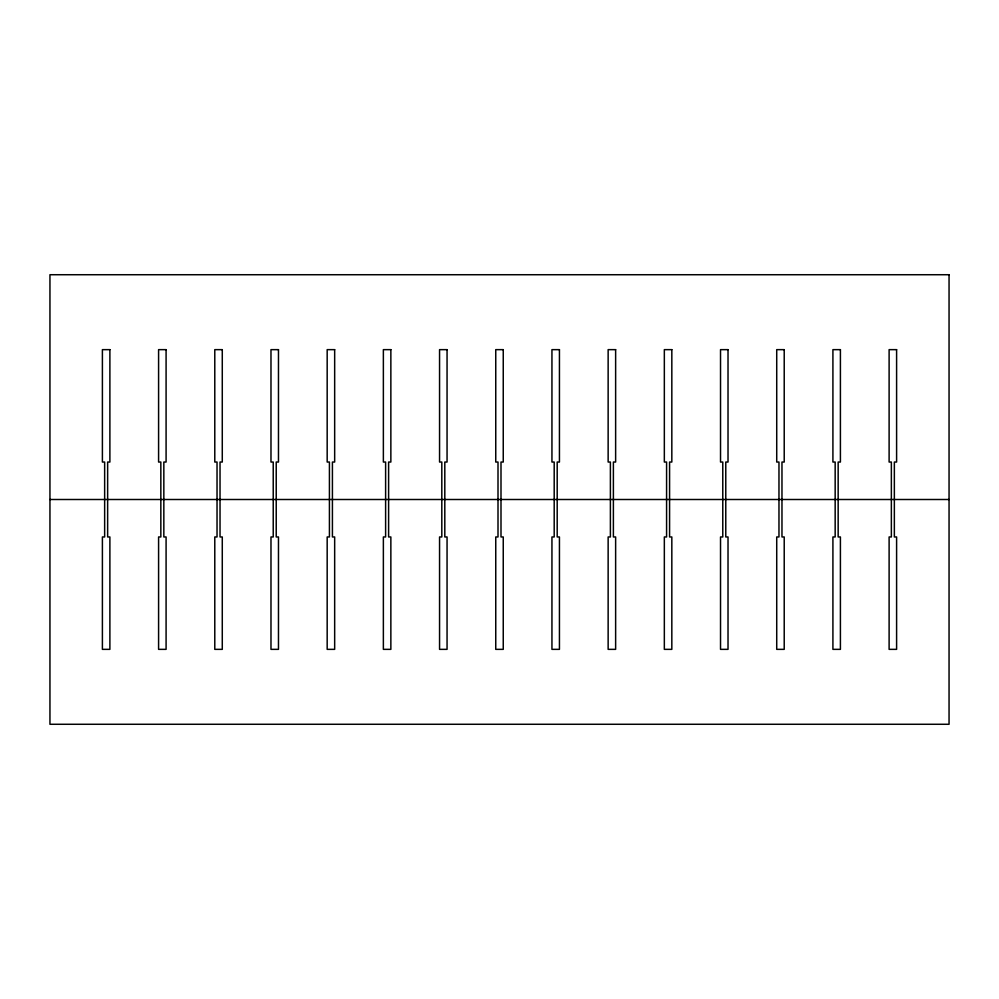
<?xml version="1.0" encoding="UTF-8"?>
<svg xmlns="http://www.w3.org/2000/svg" width="999" height="999" viewBox="0 0 999 999"><rect width="100%" height="100%" fill="white"/><g stroke="black" fill="none" stroke-linecap="round" stroke-linejoin="round"><path stroke-width="1.5" d="M49.95 499.5L949.05 499.5M949.05 274.725L49.95 274.725L49.95 724.275L949.05 724.275L949.05 274.725M109.89 349.65L102.398 349.65L102.398 462.038L104.645 462.038L104.645 536.962L102.398 536.962L102.398 649.35L109.89 649.35L109.89 536.962L107.642 536.962L107.642 462.038L109.89 462.038L109.89 349.65M166.084 349.65L158.591 349.65L158.591 462.038L160.839 462.038L160.839 536.962L158.591 536.962L158.591 649.35L166.084 649.35L166.084 536.962L163.836 536.962L163.836 462.038L166.084 462.038L166.084 349.65M222.278 349.65L214.785 349.65L214.785 462.038L217.033 462.038L217.033 536.962L214.785 536.962L214.785 649.35L222.278 649.35L222.278 536.962L220.03 536.962L220.03 462.038L222.278 462.038L222.278 349.65M278.471 349.65L270.979 349.65L270.979 462.038L273.227 462.038L273.227 536.962L270.979 536.962L270.979 649.35L278.471 649.35L278.471 536.962L276.224 536.962L276.224 462.038L278.471 462.038L278.471 349.65M334.665 349.65L327.173 349.65L327.173 462.038L329.42 462.038L329.42 536.962L327.173 536.962L327.173 649.35L334.665 649.35L334.665 536.962L332.417 536.962L332.417 462.038L334.665 462.038L334.665 349.65M390.859 349.65L383.366 349.65L383.366 462.038L385.614 462.038L385.614 536.962L383.366 536.962L383.366 649.35L390.859 649.35L390.859 536.962L388.611 536.962L388.611 462.038L390.859 462.038L390.859 349.65M447.053 349.65L439.56 349.65L439.56 462.038L441.808 462.038L441.808 536.962L439.56 536.962L439.56 649.35L447.053 649.35L447.053 536.962L444.805 536.962L444.805 462.038L447.053 462.038L447.053 349.65M503.246 349.65L495.754 349.65L495.754 462.038L498.002 462.038L498.002 536.962L495.754 536.962L495.754 649.35L503.246 649.35L503.246 536.962L500.998 536.962L500.998 462.038L503.246 462.038L503.246 349.65M559.44 349.65L551.947 349.65L551.947 462.038L554.195 462.038L554.195 536.962L551.947 536.962L551.947 649.35L559.44 649.35L559.44 536.962L557.192 536.962L557.192 462.038L559.44 462.038L559.44 349.65M615.634 349.65L608.141 349.65L608.141 462.038L610.389 462.038L610.389 536.962L608.141 536.962L608.141 649.35L615.634 649.35L615.634 536.962L613.386 536.962L613.386 462.038L615.634 462.038L615.634 349.65M671.827 349.65L664.335 349.65L664.335 462.038L666.583 462.038L666.583 536.962L664.335 536.962L664.335 649.35L671.827 649.35L671.827 536.962L669.58 536.962L669.58 462.038L671.827 462.038L671.827 349.65M728.021 349.65L720.529 349.65L720.529 462.038L722.776 462.038L722.776 536.962L720.529 536.962L720.529 649.35L728.021 649.35L728.021 536.962L725.774 536.962L725.774 462.038L728.021 462.038L728.021 349.65M784.215 349.65L776.722 349.65L776.722 462.038L778.97 462.038L778.97 536.962L776.722 536.962L776.722 649.35L784.215 649.35L784.215 536.962L781.967 536.962L781.967 462.038L784.215 462.038L784.215 349.65M840.409 349.65L832.916 349.65L832.916 462.038L835.164 462.038L835.164 536.962L832.916 536.962L832.916 649.35L840.409 649.35L840.409 536.962L838.161 536.962L838.161 462.038L840.409 462.038L840.409 349.65M896.602 349.65L889.11 349.65L889.11 462.038L891.358 462.038L891.358 536.962L889.11 536.962L889.11 649.35L896.602 649.35L896.602 536.962L894.355 536.962L894.355 462.038L896.602 462.038L896.602 349.65"/></g></svg>
